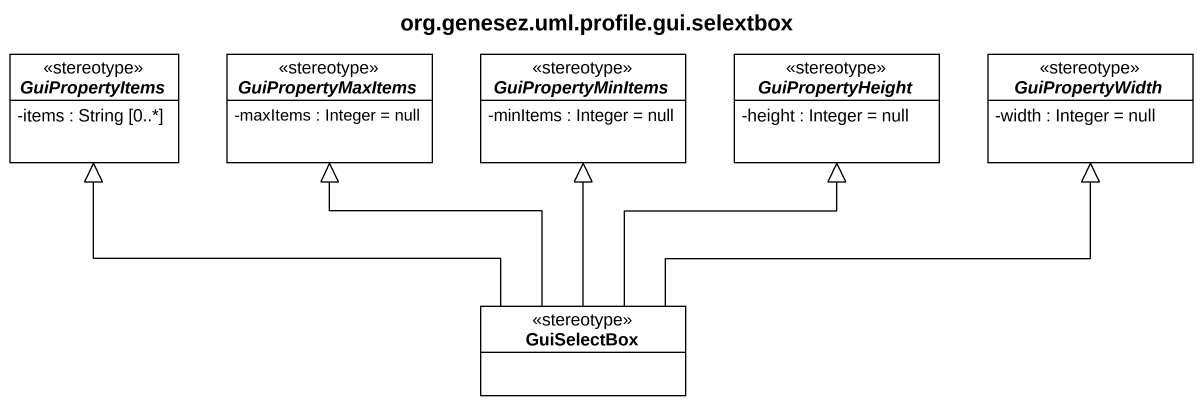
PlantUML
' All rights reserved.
@startuml
title org.genesez.uml.profile.gui.selextbox
hide circle
hide empty members
skinparam classAttributeIconSize 0
abstract class GuiPropertyItems <<stereotype>> {
  -items : String [0..*]
}
abstract class GuiPropertyMaxItems <<stereotype>> {
  -maxItems : Integer = null
}
abstract class GuiPropertyMinItems <<stereotype>> {
  -minItems : Integer = null
}
abstract class GuiPropertyHeight <<stereotype>> {
  -height : Integer = null
}
abstract class GuiPropertyWidth <<stereotype>> {
  -width : Integer = null
}
class GuiSelectBox <<stereotype>>
GuiSelectBox -left-|> GuiPropertyItems
GuiSelectBox -up-|> GuiPropertyMaxItems
GuiSelectBox -up-|> GuiPropertyMinItems
GuiSelectBox -up-|> GuiPropertyHeight
GuiSelectBox -right-|> GuiPropertyWidth
@enduml
